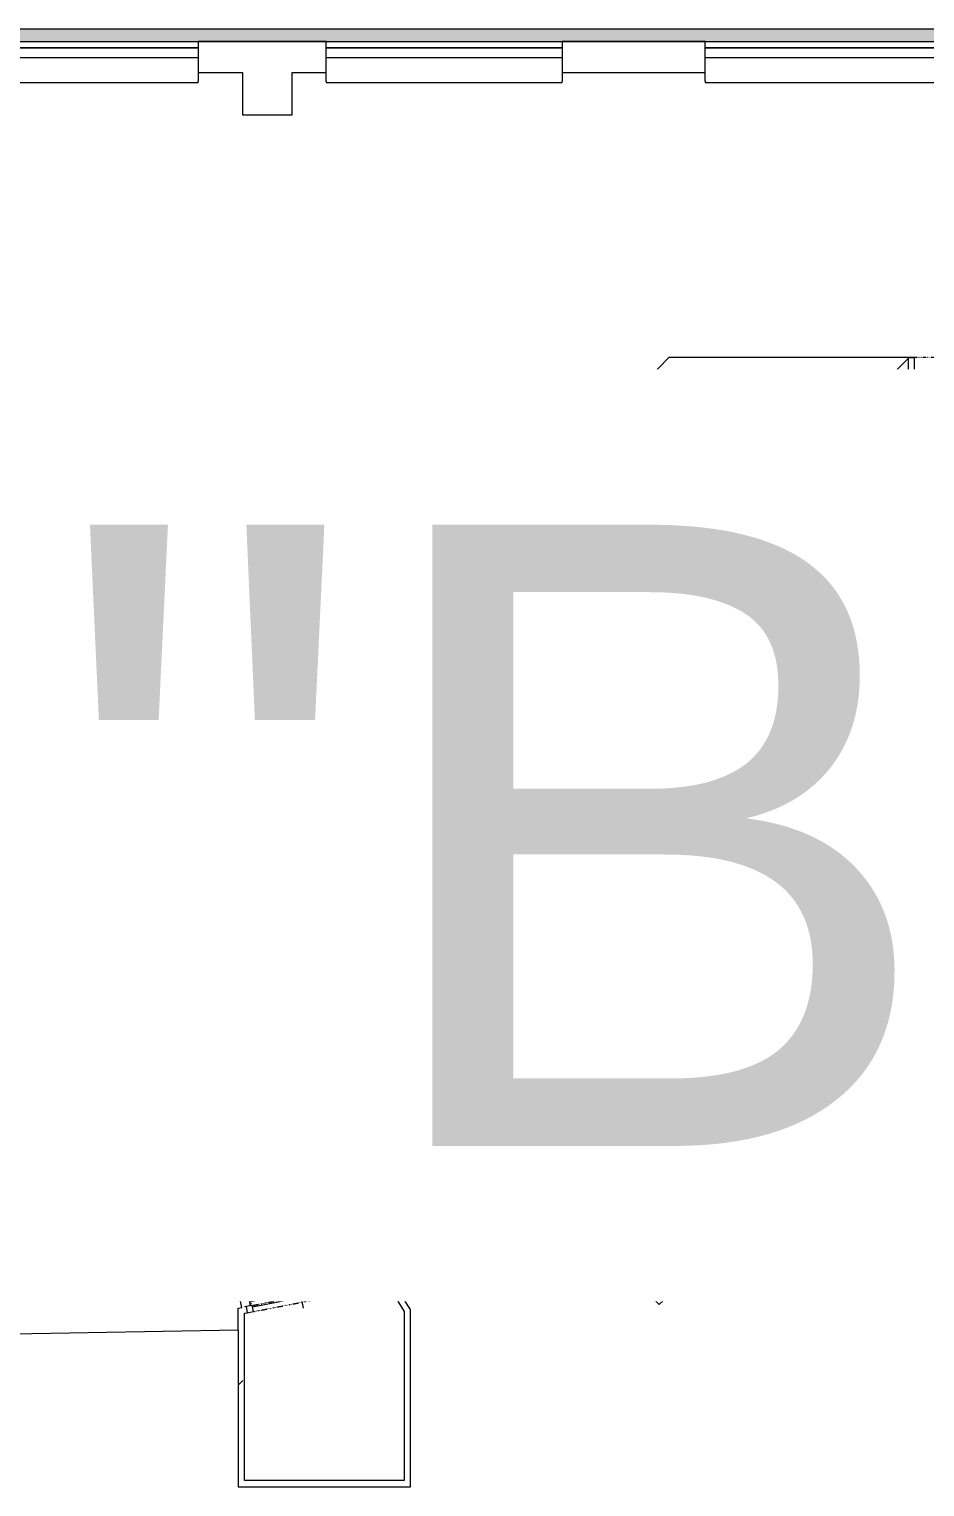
# Model space of a CAD drawing. Header units: millimetres. Extents: x 46521 to 262603, y -45352 to 20466.
# Drawn here: x 198636 to 205842, y -3868 to 7864 of the extents above; entities that cross this region are included whole.
import ezdxf

# ---------------------------------------------------------------- set-up
doc = ezdxf.new("R2010")
doc.units = ezdxf.units.MM
doc.linetypes.add('Čerchovaná se dvěma tečkami', pattern=[2.59, 1, -0.53, 0, -0.53, 0, -0.53])
for name, color, linetype, lineweight in [('A-DOOR', 31, 'Continuous', 13), ('A-DOOR-FRAM', 31, 'Continuous', 9), ('A-GENM', 13, 'Continuous', 13), ('A-GLAZ', 151, 'Continuous', 13), ('A-WALL', 113, 'Continuous', 13), ('A-WALL-PATT', 111, 'Continuous', 9), ('G-ANNO-TEXT', 231, 'Continuous', 9), ('I-FURN', 30, 'Continuous', 13), ('S-COLS', 52, 'Continuous', 13)]:
    doc.layers.add(name, color=color, linetype=linetype, lineweight=lineweight)
doc.styles.add('Arial_3', font='arial.ttf', dxfattribs={"height": 5000})
pattern_1 = [(45, (128653, 0), (-7184.2, 7184.2), []), (45, (131527, -3e-12), (-7184.2, 7184.2), []), (45, (137274, -7e-12), (-4310.5, 10057.9), [4064, -2032, 67.06, -1964.94])]

# ---------------------------------------------------------------- blocks, each defined once
blk = doc.blocks.new('OKNO_2k_ - OKNO_2k_1900x1400-1963744-Mapka _ závislý 15')
at = {"layer": 'A-GLAZ', "lineweight": 9}
for p, q in [((-950, 126), (950, 126)), ((-950, 75), (-950, 126)), ((950, 126), (950, 75)), ((950, 75), (-950, 75)), ((-950, 75), (950, 75)), ((-950, -5), (-950, 75)), ((950, 75), (950, -5)), ((950, -5), (-950, -5))]:
    blk.add_line(p, q, dxfattribs=at)
blk = doc.blocks.new('Betonový čtvercový sloup - 400 x 400-V79-Mapka _ závislý 15')
at = {"layer": 'S-COLS', "lineweight": 9}
h = blk.add_hatch(dxfattribs=at)
h.set_pattern_fill('FP_75', color=256, style=0, pattern_type=2)
h.set_pattern_definition([(45, (-71899, -1279), (-7184.2, 7184.2), []), (45, (-69026, -1279), (-7184.2, 7184.2), []), (45, (-63278, -1279), (-4310.5, 10057.9), [4064, -2032, 67.06, -1964.94])])
h.paths.add_polyline_path([(200, -200), (200, 200), (-200, 200), (-200, -200)])
for p, q in [((200, 200), (-200, 200)), ((-200, 200), (-200, -200)), ((200, -200), (200, 200)), ((-200, -200), (200, -200))]:
    blk.add_line(p, q, dxfattribs=at)
blk = doc.blocks.new('parapet s nosem_vnitní - parapet s nosem_vnitní-1349022-Mapka _ závislý 15')
at = {"layer": 'A-GENM', "lineweight": 9}
for p, q in [((-950, -190), (-950, 0)), ((950, 0), (950, -190)), ((-950, -190), (-950, -200)), ((-950, -200), (950, -200)), ((-950, -200), (950, -200)), ((950, -200), (950, -190))]:
    blk.add_line(p, q, dxfattribs=at)
blk = doc.blocks.new('DVERE_1k_oblozka - DD03_01_800x1970_koupelna-1930961-Mapka _ závislý 15')
at = {"layer": 'A-DOOR', "lineweight": 9}
for p, q in [((0, -128), (0, 972)), ((-415, 72), (-415, 932)), ((-400, 72), (-450, 72)), ((-450, 72), (-450, -78)), ((415, 102), (-415, 102)), ((-415, 102), (-415, 87)), ((-415, 87), (-400, 87)), ((-400, -78), (-400, 72)), ((-400, 62), (400, 62)), ((305, 102), (-305, 102)), ((400, 87), (415, 87)), ((450, 72), (400, 72)), ((400, 72), (400, -78)), ((415, 87), (415, 102)), ((415, 102), (415, 72)), ((450, -78), (450, 72)), ((-450, -78), (-400, -78)), ((400, -78), (450, -78))]:
    blk.add_line(p, q, dxfattribs=at)
at = {"layer": 'A-DOOR', "linetype": 'Čerchovaná se dvěma tečkami', "lineweight": 9}
for p, q in [((-400, 72), (400, 72)), ((-400, -78), (400, -78))]:
    blk.add_line(p, q, dxfattribs=at)
at = {"layer": 'A-DOOR', "lineweight": 9}
blk.add_arc((-415, 102), 830, 360, 90, dxfattribs=at)
at = {"layer": 'A-DOOR-FRAM'}
for p, q in [((-400, 72), (-450, 72)), ((-400, -78), (-400, 72)), ((400, 72), (400, -78)), ((400, 72), (450, 72)), ((-450, -78), (-400, -78)), ((450, -78), (400, -78))]:
    blk.add_line(p, q, dxfattribs=at)
blk = doc.blocks.new('Kóje - Kóje-2061615-Mapka _ závislý 15')
at = {"layer": 'I-FURN', "lineweight": 9}
for p, q in [((73972, 4123), (73684, 3825)), ((74108, 3991), (73972, 4123)), ((74160, 4045), (74108, 3991)), ((75065, 2804), (74160, 4045)), ((73684, 3825), (73821, 3702)), ((73821, 3702), (74611, 2602)), ((75368, 1291), (75065, 2804)), ((74611, 2602), (74886, 1290)), ((75112, -258), (75417, 1291)), ((75417, 1291), (75368, 1291)), ((74886, 1290), (74622, -49)), ((74622, -49), (73878, -1154)), ((74236, -1556), (75112, -258)), ((67354, -981), (67091, -1259)), ((67689, -1216), (67354, -981)), ((73878, -1154), (72768, -1878)), ((67091, -1259), (67482, -1523)), ((67482, -1523), (67689, -1216)), ((73001, -2362), (74236, -1556)), ((68519, -1773), (68311, -2082)), ((68684, -1884), (68519, -1773)), ((68884, -1916), (68684, -1884)), ((68827, -2280), (68884, -1916)), ((72768, -1878), (72572, -1920)), ((72572, -1920), (72641, -2243)), ((68311, -2082), (68530, -2229)), ((69814, -2080), (69752, -2440)), ((70006, -2113), (69814, -2080)), ((71421, -2104), (70006, -2113)), ((71617, -2065), (71421, -2104)), ((71694, -2425), (71617, -2065)), ((68530, -2229), (68827, -2280)), ((72641, -2243), (72895, -2194)), ((72895, -2194), (73001, -2362)), ((69752, -2440), (69855, -2458)), ((69855, -2458), (69855, -2638)), ((71665, -2430), (71694, -2425)), ((71665, -2606), (71665, -2430)), ((69855, -2638), (71665, -2606))]:
    blk.add_line(p, q, dxfattribs=at)
blk = doc.blocks.new('DVERE_1k_oblozka - DD03_01_800x1970_koupelna-2042788-Mapka _ závislý 15')
at = {"layer": 'A-DOOR', "lineweight": 9}
for p, q in [((-415, 22), (-415, 882)), ((0, -78), (0, 922)), ((-400, 22), (-450, 22)), ((-450, 22), (-450, -28)), ((415, 52), (-415, 52)), ((-415, 52), (-415, 37)), ((-415, 37), (-400, 37)), ((-400, -28), (-400, 22)), ((-400, 12), (400, 12)), ((305, 52), (-305, 52)), ((400, 37), (415, 37)), ((450, 22), (400, 22)), ((400, 22), (400, -28)), ((415, 37), (415, 52)), ((415, 52), (415, 22)), ((450, -28), (450, 22)), ((-450, -28), (-400, -28)), ((400, -28), (450, -28))]:
    blk.add_line(p, q, dxfattribs=at)
at = {"layer": 'A-DOOR', "linetype": 'Čerchovaná se dvěma tečkami', "lineweight": 9}
for p, q in [((-400, 22), (400, 22)), ((-400, -28), (400, -28))]:
    blk.add_line(p, q, dxfattribs=at)
at = {"layer": 'A-DOOR', "lineweight": 9}
blk.add_arc((-415, 52), 830, 360, 90, dxfattribs=at)
at = {"layer": 'A-DOOR-FRAM'}
for p, q in [((-400, 22), (-450, 22)), ((-400, -28), (-400, 22)), ((400, 22), (400, -28)), ((400, 22), (450, 22)), ((-450, -28), (-400, -28)), ((450, -28), (400, -28))]:
    blk.add_line(p, q, dxfattribs=at)

msp = doc.modelspace()

# ---------------------------------------------------------------- hatches: boundary and pattern name
at = {"layer": 'A-WALL-PATT'}
msp.add_hatch(color=256, dxfattribs=at).paths.add_polyline_path([(213061.6, 7764.2), (213061.6, 7864.2), (194102.5, 7864.2), (194102.5, 7764.2), (213011.6, 7764.2)])
h = msp.add_hatch(dxfattribs=at)
h.set_pattern_fill('FP_31', color=256, angle=45, style=0, pattern_type=2)
h.set_pattern_definition([(45, (128653, 0), (-7184.2, 7184.2), []), (45, (131527, -3e-12), (-7184.2, 7184.2), []), (45, (137274, -8e-12), (-4310.5, 10057.9), [4064, -2032, 67.06, -1964.94])])
h.paths.add_polyline_path([(212711.6, 7514.3), (212961.6, 7514.3), (212961.6, 7764.3), (208975.5, 7764.3), (208975.5, 7514.3), (212311.6, 7514.3), (212311.6, 7539.3), (212711.6, 7539.3)])
h.paths.add_polyline_path([(205975.5, 7514.3), (206351.6, 7514.3), (206351.6, 7574.3), (206751.6, 7574.3), (206751.6, 7514.3), (207075.5, 7514.3), (207075.5, 7764.3), (205975.5, 7764.3), (205975.5, 7518.3)])
h.paths.add_polyline_path([(200752.5, 7514.3), (201025.5, 7514.3), (201025.5, 7764.3), (199995.5, 7764.3), (199995.5, 7514.3), (200352.5, 7514.3), (200352.5, 7574.3), (200752.5, 7574.3)])
h.paths.add_polyline_path([(194102.5, 7514.3), (198095.5, 7514.3), (198095.5, 7764.3), (194102.5, 7764.3), (194102.5, 7574.3)])
h.paths.add_polyline_path([(204075.5, 7514.3), (204075.5, 7764.3), (202925.5, 7764.3), (202925.5, 7514.3)])
h = msp.add_hatch(dxfattribs=at)
h.set_pattern_fill('FP_31', color=256, angle=45, style=0, pattern_type=2)
h.set_pattern_definition(pattern_1)
h.paths.add_polyline_path([(206608.1, 5070.5), (206648.1, 5070.5), (206648.1, 5220.5), (206608.1, 5220.5)])
h.paths.add_polyline_path([(203805.3, 5070.5), (205708.1, 5070.5), (205708.1, 5220.5), (203783.4, 5220.5), (203638.3, 5070.5), (203783.4, 5070.5)])
h = msp.add_hatch(dxfattribs=at)
h.set_pattern_fill('FP_90', color=256, angle=45, style=0, pattern_type=2)
h.set_pattern_definition([(0.952, (128653, 0), (-168.8, 10158.6), []), (0.952, (130719, -1998), (-168.8, 10158.6), []), (0.952, (134850, -5994), (3894.6, 10226.1), [4064, -2032, 67.06, -1964.94])])
h.paths.add_polyline_path([(202761.1, 3991.1), (203805.3, 5070.5), (203638.3, 5070.5), (202674.8, 4074.5), (202704.9, 4045.4)])
h = msp.add_hatch(dxfattribs=at)
h.set_pattern_fill('FP_97', color=256, angle=45, style=0, pattern_type=2)
h.set_pattern_definition([(68.546, (128653, 0), (-9456, 3716), []), (68.546, (131288, 1148), (-9456, 3716), []), (68.546, (136556, 3444), (-7969.6, 7498.5), [4064, -2032, 67.06, -1964.94])])
h.paths.add_polyline_path([(203268.9, 2579.9), (203264.5, 2601.7), (203264.5, 2590.1)])
h.paths.add_polyline_path([(203723.1, 2777.8), (204842.8, 3265.7), (204822.9, 3311.6), (203703.5, 2823.8), (203717.9, 2804.1)])
h = msp.add_hatch(dxfattribs=at)
h.set_pattern_fill('FP_31', color=256, angle=45, style=0, pattern_type=2)
h.set_pattern_definition(pattern_1)
h.paths.add_polyline_path([(205252.1, 1265.8), (205252.1, 1315.8), (204016.4, 1315.8), (204021.4, 1290.8), (204070.3, 1290.1), (204070.4, 1265.8)])
h = msp.add_hatch(dxfattribs=at)
h.set_pattern_fill('FP_96', color=256, angle=45, style=0, pattern_type=2)
h.set_pattern_definition([(22.455, (128653, 0), (-3880.7, 9389.7), []), (22.455, (131307, -1102), (-3880.7, 9389.7), []), (22.455, (136615, -3305), (-124.8, 10942), [4064, -2032, 67.06, -1964.94])])
h.paths.add_polyline_path([(204855, -720.1), (204874.2, -673.9), (203773.1, -216.9), (203765, -267.6), (204021.4, -374.1)])
h = msp.add_hatch(dxfattribs=at)
h.set_pattern_fill('FP_59', color=256, angle=45, style=0, pattern_type=2)
h.set_pattern_definition([(89, (128653, 0), (-10158.5, 177.3), []), (89, (130720, 1996), (-10158.5, 177.3), []), (89, (134855, 5989), (-10087.5, 4240.7), [4064, -2032, 67.06, -1964.94])])
h.paths.add_polyline_path([(203705.8, -2401.4), (203741.7, -2366.7), (202918.1, -1513.8), (202889.5, -1556.2), (203505.4, -2193.9)])
h = msp.add_hatch(dxfattribs=at)
h.set_pattern_fill('FP_95', color=256, angle=45, style=0, pattern_type=2)
h.set_pattern_definition([(55.876, (128653, 0), (-8410.7, 5699.6), []), (55.876, (131475, 542), (-8410.7, 5699.6), []), (55.876, (137119, 1627), (-6130.9, 9063.9), [4064, -2032, 67.06, -1964.94])])
h.paths.add_polyline_path([(201274.8, -2297.4), (201520.1, -2242.8), (201473.8, -2208.2), (201267.2, -2257.7)])
h = msp.add_hatch(dxfattribs=at)
h.set_pattern_fill('FP_98', color=256, angle=45, style=0, pattern_type=2)
h.set_pattern_definition([(77, (128653, 0), (-9899.6, 2285.5), []), (77, (131090, 1523), (-9899.6, 2285.5), []), (77, (135964, 4568), (-8985.4, 6245.3), [4064, -2032, 67.06, -1964.94])])
h.paths.add_polyline_path([(201653.2, -2455.8), (201653.2, -2361.4), (201524.3, -2198.5), (201495.9, -2204), (201594.8, -2362.4)])
h = msp.add_hatch(dxfattribs=at)
h.set_pattern_fill('FP_30', color=256, angle=45, style=0, pattern_type=2)
h.set_pattern_definition([(45, (128653, 0), (-7184.2, 7184.2), []), (45, (131527, -2e-12), (-7184.2, 7184.2), []), (45, (137274, -6e-12), (-4310.5, 10057.9), [4064, -2032, 67.06, -1964.94])])
h.paths.add_polyline_path([(200318.2, -3818.4), (200368.2, -3818.4), (200346.7, -2424.8), (200318.2, -2430.3), (200318.2, -3362.9)])
h = msp.add_hatch(dxfattribs=at)
h.set_pattern_fill('FP_30', color=256, angle=45, style=0, pattern_type=2)
h.set_pattern_definition(pattern_1)
h.paths.add_polyline_path([(201653.2, -3818.4), (201703.2, -3818.4), (201703.2, -2441.4), (201653.2, -2362.4), (201653.2, -3362.9)])
h = msp.add_hatch(dxfattribs=at)
h.set_pattern_fill('FP_31', color=256, angle=45, style=0, pattern_type=2)
h.set_pattern_definition(pattern_1)
h.paths.add_polyline_path([(201703.2, -3868.4), (201703.2, -3818.4), (200318.2, -3818.4), (200318.2, -3868.4), (201653.2, -3868.4)])
at = {"layer": 'S-COLS', "lineweight": 9}
h = msp.add_hatch(dxfattribs=at)
h.set_pattern_fill('FP_72', color=256, style=0, pattern_type=2)
h.set_pattern_definition([(45, (128653, 0), (-7184.2, 7184.2), []), (45, (131527, 0), (-7184.2, 7184.2), []), (45, (137274, 0), (-4310.5, 10057.9), [4064, -2032, 67.06, -1964.94])])
h.paths.add_polyline_path([(200352.5, 7174.3), (200752.5, 7174.3), (200752.5, 7574.3), (200352.5, 7574.3), (200352.5, 7514.3)])

# ---------------------------------------------------------------- linework, layer by layer
at = {"layer": 'A-WALL', "lineweight": 9}
for p, q in [((213061.6, 7864.2), (194002.5, 7864.2)), ((201025.5, 7764.3), (199995.5, 7764.3)), ((199995.5, 7764.2), (201025.5, 7764.2)), ((204075.5, 7764.3), (202925.5, 7764.3)), ((202925.5, 7764.2), (204075.5, 7764.2)), ((199995.5, 7514.3), (200352.5, 7514.3)), ((200752.5, 7514.3), (201025.5, 7514.3)), ((202925.5, 7514.3), (204075.5, 7514.3)), ((203783.4, 5220.5), (202674.8, 4074.5)), ((205708.1, 5220.5), (203783.4, 5220.5)), ((202813.7, 4045.4), (203805.3, 5070.5)), ((203805.3, 5070.5), (205708.1, 5070.5)), ((204822.9, 3311.6), (203702.4, 2823.3)), ((204842.8, 3265.7), (204822.9, 3311.6)), ((203723.1, 2777.8), (204842.8, 3265.7)), ((203251.6, 2619.6), (203268.9, 2579.9)), ((203533.3, 1315.8), (203533.3, 1265.8)), ((205252.1, 1315.8), (204016.4, 1315.8)), ((205252.1, 1265.8), (205252.1, 1315.8)), ((204065.5, 1265.8), (205252.1, 1265.8)), ((204874.2, -673.9), (203771.9, -216.4)), ((203756.8, -264.2), (204855, -720.1)), ((204855, -720.1), (204874.2, -673.9)), ((203741.7, -2366.7), (202918.1, -1513.8)), ((202889.5, -1556.2), (203705.8, -2401.4)), ((201294.1, -2242.8), (201265.4, -2248.3)), ((201274.8, -2297.4), (201524.3, -2249.4)), ((201524.3, -2249.4), (201653.2, -2455.8)), ((200381.5, -2418.1), (200368.2, -2420.7)), ((201653.2, -2455.8), (201653.2, -3818.4)), ((201703.2, -2441.4), (201653.8, -2362.4)), ((201703.2, -3868.4), (201703.2, -2441.4)), ((203705.8, -2401.4), (203741.7, -2366.7)), ((200368.2, -2471.6), (200391, -2467.2)), ((200368.2, -3818.4), (200368.2, -2471.6)), ((200318.2, -2606.2), (200318.2, -3868.4)), ((200318.2, -3868.4), (201703.2, -3868.4)), ((201653.2, -3818.4), (200368.2, -3818.4))]:
    msp.add_line(p, q, dxfattribs=at)
at = {"layer": 'S-COLS', "lineweight": 9}
for p, q in [((200352.5, 7514.3), (200352.5, 7174.3)), ((200752.5, 7174.3), (200752.5, 7514.3)), ((200352.5, 7174.3), (200752.5, 7174.3))]:
    msp.add_line(p, q, dxfattribs=at)

# ---------------------------------------------------------------- block references
at = {"layer": 'A-DOOR', "lineweight": 9}
for name, p, rotation in [('DVERE_1k_oblozka - DD03_01_800x1970_koupelna-1930961-Mapka _ závislý 15', (206158.1, 5142.7), 180), ('DVERE_1k_oblozka - DD03_01_800x1970_koupelna-2042788-Mapka _ závislý 15', (200827.6, -2354.9), 10.87582456481287)]:
    msp.add_blockref(name, p, dxfattribs=dict(at, rotation=rotation))
at = {"layer": 'A-GENM', "lineweight": 9}
for p in [(199045.5, 7634.3), (201975.5, 7634.3), (205025.5, 7634.3)]:
    msp.add_blockref('parapet s nosem_vnitní - parapet s nosem_vnitní-1349022-Mapka _ závislý 15', p, dxfattribs=at)
at = {"layer": 'A-GLAZ', "lineweight": 9}
for p in [(199045.5, 7639.3), (201975.5, 7639.3), (205025.5, 7639.3)]:
    msp.add_blockref('OKNO_2k_ - OKNO_2k_1900x1400-1963744-Mapka _ závislý 15', p, dxfattribs=at)
at = {"layer": 'I-FURN', "lineweight": 9}
msp.add_blockref('Kóje - Kóje-2061615-Mapka _ závislý 15', (128653.2, 0), dxfattribs=at)
at = {"layer": 'S-COLS', "lineweight": 9}
msp.add_blockref('Betonový čtvercový sloup - 400 x 400-V79-Mapka _ závislý 15', (200552.5, 1279.3), dxfattribs=at)

# ---------------------------------------------------------------- next in the draw order: texts
at = {"layer": 'G-ANNO-TEXT', "color": 7, "insert": (198828.8, 3875.6), "char_height": 5000, "width": 11704.638, "attachment_point": 1, "style": 'Arial_3', "bg_fill": 3, "box_fill_scale": 1.25, "bg_fill_color": 256, "bg_fill_true_color": 13158600, "bg_fill_transparency": 0}
msp.add_mtext('"B"', dxfattribs=at)

doc.saveas('drawing.dxf')
